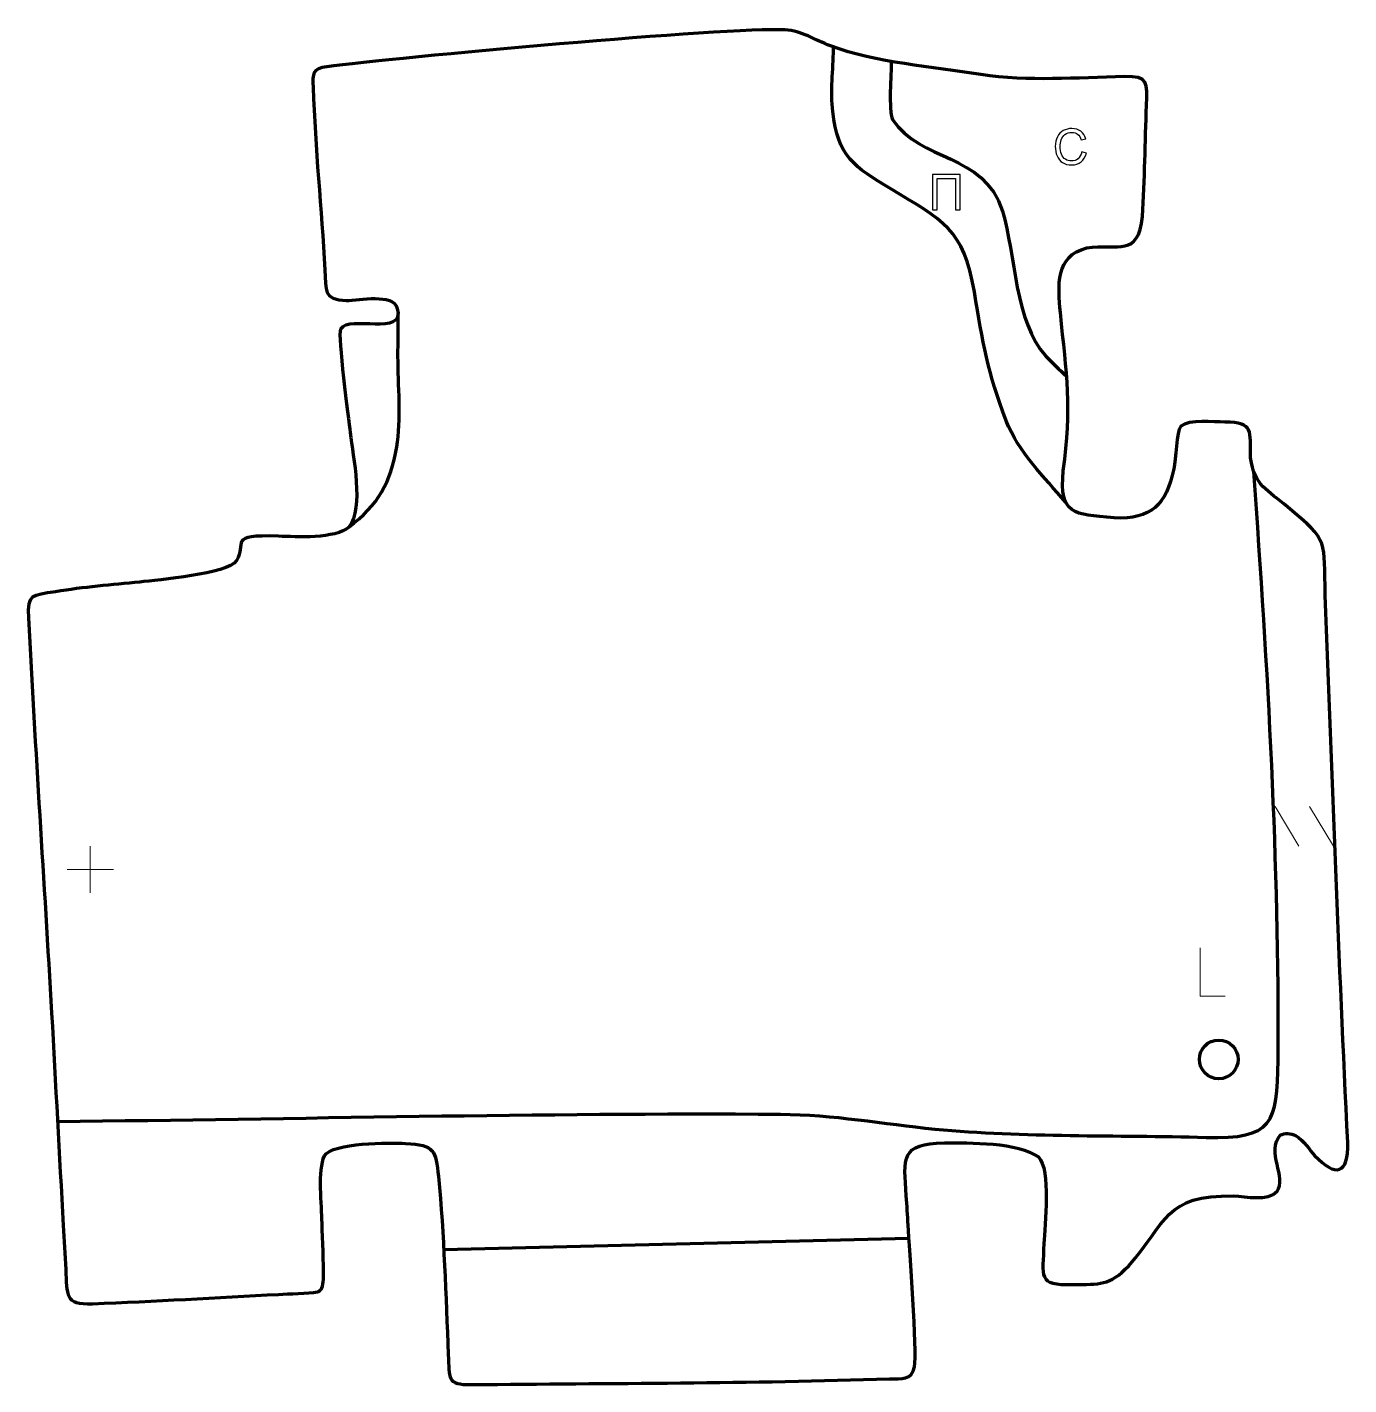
# Model space of a CAD drawing. Header units: millimetres. Extents: x -590 to 92, y 83 to 783.
import ezdxf

# ---------------------------------------------------------------- set-up
doc = ezdxf.new("R2010")
doc.units = ezdxf.units.MM
doc.header["$MEASUREMENT"] = 0
doc.layers.add('layer 2', color=7, linetype='Continuous')
doc.layers.add('layer 3', color=7, linetype='Continuous')

msp = doc.modelspace()

# ---------------------------------------------------------------- linework, layer by layer
at = {"layer": 'layer 2', "color": 142, "lineweight": 200}
msp.add_ellipse((25.1461, 250.9286), major_axis=(0, 10), ratio=1, dxfattribs=at)
at = {"layer": 'layer 2', "color": 142, "lineweight": 158}
for points, knots in [([(-53.7945, 538.2847), (-64.9558, 551.4768), (-78.1502, 564.0574), (-84.5569, 580.4104), (-84.5569, 580.4104), (-94.0884, 605.5282), (-96.5702, 620.7654), (-100.8997, 646.8397), (-100.8997, 646.8397), (-106.3264, 679.5214), (-117.3197, 683.7898), (-144.1007, 700.0611), (-144.1007, 700.0611), (-162.6661, 711.1497), (-171.5774, 716.7894), (-174.0122, 739.957), (-174.0122, 739.957), (-175.0587, 749.9144), (-173.9195, 761.7455), (-173.5162, 771.8553), (-173.5162, 771.8553), (-173.5162, 771.8553), (-173.4637, 773.1711), (-173.4637, 773.1711)], [0, 0, 0, 0, 0.14285714, 0.14285714, 0.14285714, 0.14285714, 0.28571429, 0.28571429, 0.28571429, 0.28571429, 0.42857143, 0.42857143, 0.42857143, 0.42857143, 0.57142857, 0.57142857, 0.57142857, 0.57142857, 0.71428571, 0.71428571, 0.71428571, 0.71428571, 1, 1, 1, 1]), ([(-143.7205, 765.7439), (-143.887, 759.3651), (-145.2923, 740.7108), (-143.1003, 735.7688), (-143.1003, 735.7688), (-128.599, 713.7516), (-96.4829, 719.0723), (-86.3649, 688.5239), (-86.3649, 688.5239), (-79.7778, 665.8454), (-80.1367, 631.3683), (-64.095, 613.791), (-64.095, 613.791), (-60.7705, 610.1482), (-56.9451, 606.7452), (-53.3435, 603.3608)], [0, 0, 0, 0, 0.2, 0.2, 0.2, 0.2, 0.4, 0.4, 0.4, 0.4, 0.6, 0.6, 0.6, 0.6, 1, 1, 1, 1]), ([(-423.5461, 525.5685), (-408.3674, 536.9191), (-402.0626, 548.3117), (-398.8363, 566.9834), (-398.8363, 566.9834), (-396.4902, 580.5604), (-398.2397, 599.2202), (-398.2431, 613.5398), (-398.2431, 613.5398), (-398.2448, 620.9417), (-398.227, 628.3437), (-398.2262, 635.7456)], [0, 0, 0, 0, 0.25, 0.25, 0.25, 0.25, 0.5, 0.5, 0.5, 0.5, 1, 1, 1, 1]), ([(-573.8868, 218.9207), (-449.7124, 220.1836), (-325.0245, 223.4686), (-200.9014, 222.6725), (-200.9014, 222.6725), (-174.0617, 222.5003), (-147.8735, 217.6627), (-121.2552, 214.9668), (-121.2552, 214.9668), (-75.2317, 210.59), (-27.7889, 212.0191), (18.5809, 210.7111), (18.5809, 210.7111), (53.0442, 209.7046), (55.4292, 218.0747), (55.7696, 250.4166), (55.7696, 250.4166), (56.3519, 353.3772), (50.5617, 451.6943), (43.2036, 554.1511)], [0, 0, 0, 0, 0.16666667, 0.16666667, 0.16666667, 0.16666667, 0.33333333, 0.33333333, 0.33333333, 0.33333333, 0.5, 0.5, 0.5, 0.5, 0.66666667, 0.66666667, 0.66666667, 0.66666667, 1, 1, 1, 1])]:
    msp.add_open_spline(points, degree=3, knots=knots, dxfattribs=at)
at = {"layer": 'layer 2', "color": 142}
for points, knots in [([(-45.5722, 719.0409), (-45.5722, 719.0409), (-43.1592, 718.4313), (-43.1592, 718.4313), (-43.1592, 718.4313), (-43.663, 716.4544), (-44.5689, 714.9515), (-45.877, 713.9144), (-45.877, 713.9144), (-47.1851, 712.8772), (-48.7853, 712.3565), (-50.6776, 712.3565), (-50.6776, 712.3565), (-52.6334, 712.3565), (-54.2251, 712.7544), (-55.4528, 713.5545), (-55.4528, 713.5545), (-56.6805, 714.3504), (-57.6118, 715.5061), (-58.251, 717.0174), (-58.251, 717.0174), (-58.8903, 718.5329), (-59.212, 720.1543), (-59.212, 721.89), (-59.212, 721.89), (-59.212, 723.7823), (-58.8522, 725.4333), (-58.1283, 726.843), (-58.1283, 726.843), (-57.4044, 728.2527), (-56.3757, 729.3237), (-55.0422, 730.0561), (-55.0422, 730.0561), (-53.7087, 730.7884), (-52.2397, 731.1525), (-50.6395, 731.1525), (-50.6395, 731.1525), (-48.8192, 731.1525), (-47.2909, 730.6911), (-46.0548, 729.764), (-46.0548, 729.764), (-44.8144, 728.8369), (-43.9508, 727.5372), (-43.464, 725.8608), (-43.464, 725.8608), (-43.464, 725.8608), (-45.8262, 725.302), (-45.8262, 725.302), (-45.8262, 725.302), (-46.2453, 726.6228), (-46.8591, 727.588), (-47.6592, 728.1892), (-47.6592, 728.1892), (-48.4593, 728.7945), (-49.4669, 729.0951), (-50.6818, 729.0951), (-50.6818, 729.0951), (-52.0746, 729.0951), (-53.243, 728.7607), (-54.1786, 728.0918), (-54.1786, 728.0918), (-55.1141, 727.4229), (-55.7745, 726.5212), (-56.1513, 725.3952), (-56.1513, 725.3952), (-56.5323, 724.2649), (-56.7228, 723.1007), (-56.7228, 721.9027), (-56.7228, 721.9027), (-56.7228, 720.3575), (-56.4984, 719.0071), (-56.0497, 717.8556), (-56.0497, 717.8556), (-55.601, 716.6999), (-54.9025, 715.8405), (-53.9542, 715.269), (-53.9542, 715.269), (-53.0059, 714.6975), (-51.9815, 714.4139), (-50.8766, 714.4139), (-50.8766, 714.4139), (-49.5304, 714.4139), (-48.3958, 714.8034), (-47.4645, 715.5781), (-47.4645, 715.5781), (-46.5332, 716.357), (-45.9024, 717.5085), (-45.5722, 719.0409)], [0, 0, 0, 0, 0.04347826, 0.04347826, 0.04347826, 0.04347826, 0.08695652, 0.08695652, 0.08695652, 0.08695652, 0.13043478, 0.13043478, 0.13043478, 0.13043478, 0.17391304, 0.17391304, 0.17391304, 0.17391304, 0.2173913, 0.2173913, 0.2173913, 0.2173913, 0.26086957, 0.26086957, 0.26086957, 0.26086957, 0.30434783, 0.30434783, 0.30434783, 0.30434783, 0.34782609, 0.34782609, 0.34782609, 0.34782609, 0.39130435, 0.39130435, 0.39130435, 0.39130435, 0.43478261, 0.43478261, 0.43478261, 0.43478261, 0.47826087, 0.47826087, 0.47826087, 0.47826087, 0.52173913, 0.52173913, 0.52173913, 0.52173913, 0.56521739, 0.56521739, 0.56521739, 0.56521739, 0.60869565, 0.60869565, 0.60869565, 0.60869565, 0.65217391, 0.65217391, 0.65217391, 0.65217391, 0.69565217, 0.69565217, 0.69565217, 0.69565217, 0.73913043, 0.73913043, 0.73913043, 0.73913043, 0.7826087, 0.7826087, 0.7826087, 0.7826087, 0.82608696, 0.82608696, 0.82608696, 0.82608696, 0.86956522, 0.86956522, 0.86956522, 0.86956522, 0.91304348, 0.91304348, 0.91304348, 0.91304348, 1, 1, 1, 1]), ([(-122.4849, 707.4323), (-122.4849, 707.4323), (-108.2101, 707.4323), (-108.2101, 707.4323), (-108.2101, 707.4323), (-108.2101, 707.4323), (-108.2101, 689.2459), (-108.2101, 689.2459), (-108.2101, 689.2459), (-108.2101, 689.2459), (-110.6231, 689.2459), (-110.6231, 689.2459), (-110.6231, 689.2459), (-110.6231, 689.2459), (-110.6231, 705.2987), (-110.6231, 705.2987), (-110.6231, 705.2987), (-110.6231, 705.2987), (-120.0719, 705.2987), (-120.0719, 705.2987), (-120.0719, 705.2987), (-120.0719, 705.2987), (-120.0719, 689.2459), (-120.0719, 689.2459), (-120.0719, 689.2459), (-120.0719, 689.2459), (-122.4849, 689.2459), (-122.4849, 689.2459), (-122.4849, 689.2459), (-122.4849, 689.2459), (-122.4849, 707.4323), (-122.4849, 707.4323)], [0, 0, 0, 0, 0.11111111, 0.11111111, 0.11111111, 0.11111111, 0.22222222, 0.22222222, 0.22222222, 0.22222222, 0.33333333, 0.33333333, 0.33333333, 0.33333333, 0.44444444, 0.44444444, 0.44444444, 0.44444444, 0.55555556, 0.55555556, 0.55555556, 0.55555556, 0.66666667, 0.66666667, 0.66666667, 0.66666667, 0.77777778, 0.77777778, 0.77777778, 0.77777778, 1, 1, 1, 1])]:
    msp.add_open_spline(points, degree=3, knots=knots, dxfattribs=at)
at = {"layer": 'layer 2', "color": 250, "lineweight": 9}
for points in [[(54.1552, 381.4745), (54.1552, 381.4745), (66.5195, 360.9302), (66.5195, 360.9302)], [(71.8851, 381.4745), (71.8851, 381.4745), (84.2494, 360.9302), (84.2494, 360.9302)], [(-556.9668, 360.9173), (-556.9668, 360.9173), (-556.9668, 336.9394), (-556.9668, 336.9394)], [(-568.9557, 348.9283), (-568.9557, 348.9283), (-544.9778, 348.9283), (-544.9778, 348.9283)]]:
    msp.add_open_spline(points, degree=3, dxfattribs=at)
msp.add_open_spline([(28.4501, 283.5838), (28.4501, 283.5838), (15.501, 283.5838), (15.501, 283.5838), (15.501, 283.5838), (15.501, 283.5838), (15.501, 308.5374), (15.501, 308.5374)], degree=3, knots=[0, 0, 0, 0, 0.33333333, 0.33333333, 0.33333333, 0.33333333, 1, 1, 1, 1], dxfattribs=at)
at = {"layer": 'layer 2', "color": 142, "lineweight": 158}
msp.add_open_spline([(-374.6515, 152.921), (-374.6515, 152.921), (-134.6809, 158.7463), (-134.6809, 158.7463)], degree=3, dxfattribs=at)
at = {"layer": 'layer 3', "color": 242, "lineweight": 158}
msp.add_open_spline([(-423.5461, 525.5685), (-415.71, 535.4946), (-421.4697, 561.638), (-422.9068, 574.278), (-422.9068, 574.278), (-423.7226, 581.2356), (-429.5441, 624.7565), (-427.8659, 627.6007), (-427.8659, 627.6007), (-423.3856, 635.1939), (-394.537, 623.5571), (-398.6209, 638.3104), (-398.6209, 638.3104), (-400.8941, 646.5223), (-417.845, 642.3345), (-424.9358, 642.4872), (-424.9358, 642.4872), (-436.9612, 642.746), (-435.3162, 647.6938), (-435.9432, 658.2769), (-435.9432, 658.2769), (-437.7858, 689.6323), (-440.8919, 721.0278), (-442.0627, 752.3276), (-442.0627, 752.3276), (-442.3328, 759.5479), (-442.4589, 761.9885), (-434.8709, 763.0146), (-434.8709, 763.0146), (-400.6572, 767.6412), (-228.2229, 783.4455), (-198.4756, 782.0597), (-198.4756, 782.0597), (-190.216, 781.6749), (-183.2454, 776.7874), (-175.0968, 773.7635), (-175.0968, 773.7635), (-151.5108, 765.0108), (-122.7149, 763.0393), (-97.6503, 758.9867), (-97.6503, 758.9867), (-72.7506, 755.2808), (-48.399, 757.4212), (-23.4571, 757.9417), (-23.4571, 757.9417), (-10.9217, 758.2033), (-11.7875, 754.9743), (-12.1623, 743.0604), (-12.1623, 743.0604), (-12.7947, 724.159), (-13.0577, 704.6225), (-14.2647, 685.8075), (-14.2647, 685.8075), (-16.5866, 664.2329), (-26.3131, 672.1581), (-42.9757, 669.5503), (-42.9757, 669.5503), (-59.3776, 665.3877), (-57.77, 649.9373), (-56.5527, 636.2738), (-56.5527, 636.2738), (-53.4125, 604.3726), (-50.3914, 587.2301), (-55.0761, 554.5909), (-55.0761, 554.5909), (-57.191, 531.6085), (-49.9216, 532.2498), (-28.8916, 530.2754), (-28.8916, 530.2754), (-9.5666, 529.4699), (-2.1062, 536.9312), (1.9531, 555.5109), (1.9531, 555.5109), (2.9514, 560.0804), (3.255, 574.9416), (5.5243, 577.5686), (5.5243, 577.5686), (9.9359, 581.2464), (22.3775, 579.7185), (28.3309, 579.7182), (28.3309, 579.7182), (43.6963, 579.4602), (41.0412, 575.2238), (41.5417, 561.2316), (41.5417, 561.2316), (43.3481, 547.2675), (50.4169, 544.4314), (60.5552, 536.0157), (60.5552, 536.0157), (82.6989, 517.6345), (79.0413, 518.9054), (80.1044, 490.2719), (80.1044, 490.2719), (83.6092, 396.0812), (87.0911, 302.2079), (91.6784, 208.0484), (91.6784, 208.0484), (92.2389, 191.6032), (85.4433, 189.8921), (74.586, 201.4114), (74.586, 201.4114), (72.3427, 203.7916), (68.9773, 209.1972), (64.739, 211.6132), (64.739, 211.6132), (62.3138, 212.9956), (59.1131, 212.9544), (56.9117, 211.9335), (56.9117, 211.9335), (49.4406, 203.3762), (60.3967, 189.8539), (55.255, 182.8713), (55.255, 182.8713), (50.7603, 177.6981), (38.9079, 180.1981), (32.7595, 180.4988), (32.7595, 180.4988), (-3.0777, 180.9406), (-1.3008, 167.0598), (-21.2935, 144.4648), (-21.2935, 144.4648), (-31.353, 133.9588), (-36.1977, 135.0125), (-49.9662, 134.735), (-49.9662, 134.735), (-68.9137, 134.3532), (-65.4899, 138.5751), (-65.0988, 155.8736), (-65.0988, 155.8736), (-64.6653, 165.1507), (-61.3251, 194.4194), (-67.9191, 200.5896), (-67.9191, 200.5896), (-78.2422, 208.362), (-103.4408, 207.8903), (-116.3988, 207.8143), (-116.3988, 207.8143), (-139.2681, 207.6802), (-137.2973, 200.0902), (-136.0405, 180.4802), (-136.0405, 180.4802), (-135.7311, 175.4631), (-135.3619, 170.4577), (-135.093, 165.437), (-135.093, 165.437), (-134.458, 153.3038), (-130.2529, 99.9532), (-131.7968, 92.312), (-131.7968, 92.312), (-133.2065, 85.3349), (-138.3213, 86.3427), (-144.6451, 86.1354), (-144.6451, 86.1354), (-216.199, 83.7894), (-288.7143, 83.9049), (-360.3603, 83.1687), (-360.3603, 83.1687), (-373.3605, 83.0351), (-371.752, 86.4427), (-372.2923, 98.6332), (-372.2923, 98.6332), (-373.6395, 128.7591), (-374.4239, 160.595), (-377.4003, 190.4593), (-377.4003, 190.4593), (-378.7418, 203.9193), (-379.2825, 206.8518), (-394.3101, 207.608), (-394.3101, 207.608), (-402.3109, 207.9312), (-432.0282, 208.12), (-436.1802, 201.1483), (-436.1802, 201.1483), (-439.6366, 194.0604), (-437.5876, 175.3861), (-437.4046, 166.5056), (-437.4046, 166.5056), (-437.1954, 157.2047), (-436.4785, 146.7546), (-436.6964, 137.6063), (-436.6964, 137.6063), (-436.7881, 133.7568), (-437.7548, 131.5474), (-439.8531, 130.9634), (-439.8531, 130.9634), (-444.4371, 130.1659), (-454.8634, 129.9926), (-459.8163, 129.727), (-459.8163, 129.727), (-491.7918, 128.0098), (-523.8022, 126.183), (-555.7954, 124.8661), (-555.7954, 124.8661), (-570.4763, 124.2618), (-568.8957, 129.4343), (-569.6609, 142.539), (-569.6609, 142.539), (-570.1043, 150.1332), (-570.4499, 157.7275), (-570.8856, 165.3202), (-570.8856, 165.3202), (-573.0336, 201.7812), (-574.8948, 238.247), (-576.8962, 274.7139), (-576.8962, 274.7139), (-580.8587, 342.7053), (-585.3509, 410.6651), (-588.8986, 478.6804), (-588.8986, 478.6804), (-589.5379, 490.9376), (-587.0571, 490.2616), (-574.9434, 492.2094), (-574.9434, 492.2094), (-560.385, 494.5502), (-546.0636, 495.8099), (-531.4066, 497.1609), (-531.4066, 497.1609), (-522.2396, 498.251), (-486.062, 501.2392), (-481.6253, 508.2325), (-481.6253, 508.2325), (-476.0514, 517.0181), (-486.7698, 521.8537), (-459.8438, 520.8239), (-459.8438, 520.8239), (-450.9172, 520.4826), (-430.327, 519.3205), (-423.5461, 525.5685)], degree=3, knots=[0, 0, 0, 0, 0.01724138, 0.01724138, 0.01724138, 0.01724138, 0.03448276, 0.03448276, 0.03448276, 0.03448276, 0.05172414, 0.05172414, 0.05172414, 0.05172414, 0.06896552, 0.06896552, 0.06896552, 0.06896552, 0.0862069, 0.0862069, 0.0862069, 0.0862069, 0.10344828, 0.10344828, 0.10344828, 0.10344828, 0.12068966, 0.12068966, 0.12068966, 0.12068966, 0.13793103, 0.13793103, 0.13793103, 0.13793103, 0.15517241, 0.15517241, 0.15517241, 0.15517241, 0.17241379, 0.17241379, 0.17241379, 0.17241379, 0.18965517, 0.18965517, 0.18965517, 0.18965517, 0.20689655, 0.20689655, 0.20689655, 0.20689655, 0.22413793, 0.22413793, 0.22413793, 0.22413793, 0.24137931, 0.24137931, 0.24137931, 0.24137931, 0.25862069, 0.25862069, 0.25862069, 0.25862069, 0.27586207, 0.27586207, 0.27586207, 0.27586207, 0.29310345, 0.29310345, 0.29310345, 0.29310345, 0.31034483, 0.31034483, 0.31034483, 0.31034483, 0.32758621, 0.32758621, 0.32758621, 0.32758621, 0.34482759, 0.34482759, 0.34482759, 0.34482759, 0.36206897, 0.36206897, 0.36206897, 0.36206897, 0.37931034, 0.37931034, 0.37931034, 0.37931034, 0.39655172, 0.39655172, 0.39655172, 0.39655172, 0.4137931, 0.4137931, 0.4137931, 0.4137931, 0.43103448, 0.43103448, 0.43103448, 0.43103448, 0.44827586, 0.44827586, 0.44827586, 0.44827586, 0.46551724, 0.46551724, 0.46551724, 0.46551724, 0.48275862, 0.48275862, 0.48275862, 0.48275862, 0.5, 0.5, 0.5, 0.5, 0.51724138, 0.51724138, 0.51724138, 0.51724138, 0.53448276, 0.53448276, 0.53448276, 0.53448276, 0.55172414, 0.55172414, 0.55172414, 0.55172414, 0.56896552, 0.56896552, 0.56896552, 0.56896552, 0.5862069, 0.5862069, 0.5862069, 0.5862069, 0.60344828, 0.60344828, 0.60344828, 0.60344828, 0.62068966, 0.62068966, 0.62068966, 0.62068966, 0.63793103, 0.63793103, 0.63793103, 0.63793103, 0.65517241, 0.65517241, 0.65517241, 0.65517241, 0.67241379, 0.67241379, 0.67241379, 0.67241379, 0.68965517, 0.68965517, 0.68965517, 0.68965517, 0.70689655, 0.70689655, 0.70689655, 0.70689655, 0.72413793, 0.72413793, 0.72413793, 0.72413793, 0.74137931, 0.74137931, 0.74137931, 0.74137931, 0.75862069, 0.75862069, 0.75862069, 0.75862069, 0.77586207, 0.77586207, 0.77586207, 0.77586207, 0.79310345, 0.79310345, 0.79310345, 0.79310345, 0.81034483, 0.81034483, 0.81034483, 0.81034483, 0.82758621, 0.82758621, 0.82758621, 0.82758621, 0.84482759, 0.84482759, 0.84482759, 0.84482759, 0.86206897, 0.86206897, 0.86206897, 0.86206897, 0.87931034, 0.87931034, 0.87931034, 0.87931034, 0.89655172, 0.89655172, 0.89655172, 0.89655172, 0.9137931, 0.9137931, 0.9137931, 0.9137931, 0.93103448, 0.93103448, 0.93103448, 0.93103448, 0.94827586, 0.94827586, 0.94827586, 0.94827586, 0.96551724, 0.96551724, 0.96551724, 0.96551724, 1, 1, 1, 1], dxfattribs=at)

doc.saveas('drawing.dxf')
